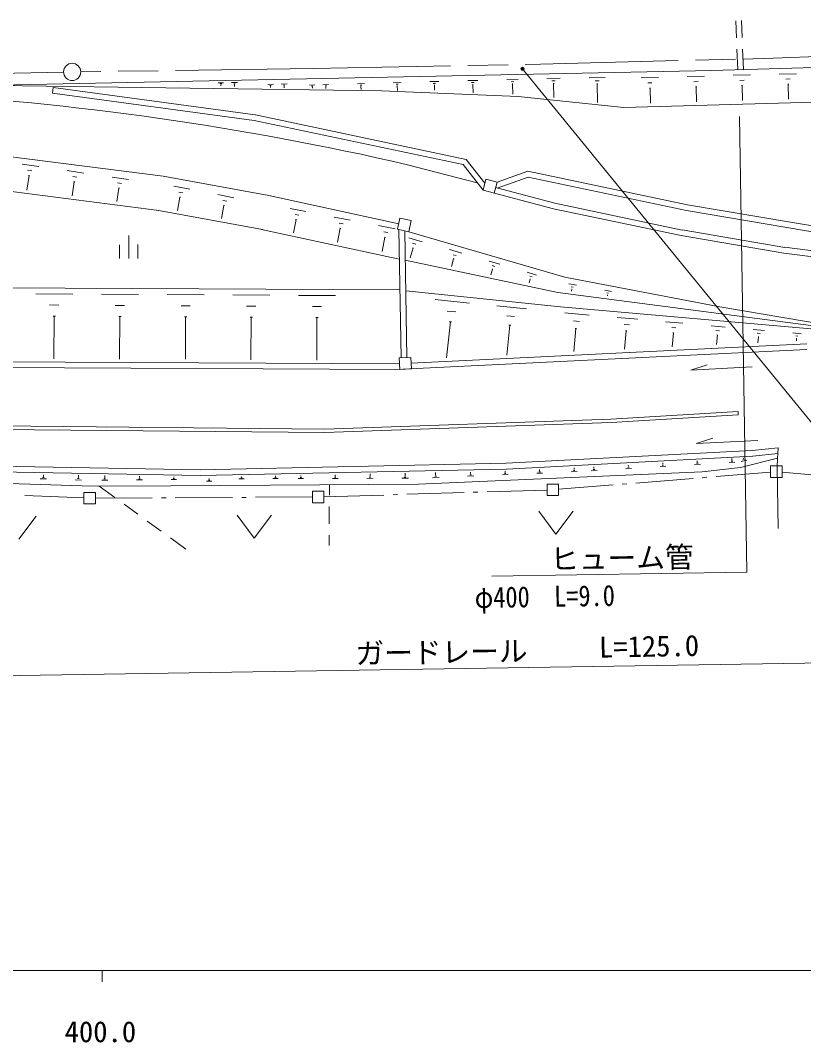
# Model space of a CAD drawing. Units: millimetres, scale not verified. Extents: x 40000 to 680000, y 20000 to 380000.
# Drawn here: x 460875 to 529136, y 198715 to 287814 of the extents above; entities that cross this region are included whole.
import ezdxf
from ezdxf.enums import TextEntityAlignment as Align

# ---------------------------------------------------------------- set-up
doc = ezdxf.new("R2010")
doc.units = ezdxf.units.MM
doc.header["$LTSCALE"] = 1000
doc.linetypes.add('CHAIN', pattern=[18.5, 12, -1.5, 3.5, -1.5])
for name, color, linetype, lineweight in [('M-BGD', 7, 'Continuous', 13), ('M-BMK', 2, 'CHAIN', 13), ('M-BMK-ROW', 30, 'Continuous', 13), ('M-BMK-SRVR', 3, 'Continuous', 13), ('M-STR-HTXT', 7, 'Continuous', 13), ('M-STR-STRC', 7, 'Continuous', 13), ('M-TTL-BAND', 7, 'Continuous', 13)]:
    doc.layers.add(name, color=color, linetype=linetype, lineweight=lineweight)
doc.styles.add('ＭＳ ゴシック', font='')
doc.styles.get('ＭＳ ゴシック').set_extended_font_data('MS Gothic')

msp = doc.modelspace()

# ---------------------------------------------------------------- linework, layer by layer
at = {"layer": 'M-BGD'}
for p, q in [((523223, 287793), (523284, 286295)), ((523723, 287814), (523784, 286315)), ((523324, 285296), (523396, 283521)), ((523825, 285316), (523897, 283541)), ((521153, 283459), (458094, 282150)), ((540333, 283994), (521153, 283459)), ((496564, 282479), (497356, 282499)), ((499870, 282571), (500751, 282592)), ((503265, 282664), (504246, 282695)), ((503636, 282474), (503886, 282484)), ((506770, 282757), (507912, 282778)), ((507201, 282537), (507492, 282537)), ((510456, 282820), (511838, 282841)), ((510977, 282550), (511328, 282560)), ((514973, 282813), (516486, 282854)), ((518990, 282916), (520502, 282958)), ((519571, 282476), (519952, 282486)), ((523006, 283030), (524518, 283071)), ((523587, 282589), (523958, 282600)), ((527022, 283133), (528525, 283174)), ((527593, 282702), (527974, 282713)), ((457933, 282149), (492358, 281684)), ((463733, 281983), (463663, 281483)), ((463733, 281983), (481322, 279593)), ((478115, 282365), (478586, 282375)), ((478296, 282275), (478416, 282275)), ((478346, 282175), (478376, 282175)), ((478356, 282175), (478356, 282105)), ((479277, 282396), (479788, 282406)), ((479467, 282296), (479598, 282296)), ((479518, 282196), (479548, 282196)), ((479538, 282196), (479538, 282065)), ((482442, 282238), (482923, 282248)), ((482623, 282138), (482743, 282148)), ((482673, 282048), (482703, 282048)), ((482683, 282048), (482683, 281978)), ((483604, 282259), (484115, 282279)), ((483794, 282169), (483925, 282169)), ((483845, 282069), (483885, 282069)), ((483865, 282069), (483865, 281938)), ((486068, 282181), (486549, 282191)), ((486248, 282091), (486369, 282091)), ((486298, 282000), (486329, 282000)), ((486319, 282000), (486319, 281920)), ((487230, 282211), (487741, 282222)), ((487430, 282111), (487550, 282122)), ((487480, 282011), (487510, 282021)), ((487490, 282011), (487500, 281891)), ((490255, 282294), (490855, 282314)), ((490485, 282184), (490625, 282184)), ((490535, 282064), (490575, 282064)), ((490555, 282064), (490565, 281793)), ((492358, 281684), (504258, 281183)), ((493359, 282386), (494050, 282407)), ((493630, 282256), (493800, 282256)), ((493690, 282116), (493740, 282116)), ((493720, 282116), (493731, 281695)), ((496865, 282329), (497065, 282329)), ((496945, 282169), (496995, 282169)), ((496965, 282169), (496976, 281728)), ((500200, 282401), (500421, 282412)), ((500291, 282231), (500341, 282231)), ((500321, 282231), (500341, 281490)), ((503736, 282284), (503796, 282284)), ((503766, 282284), (503797, 281383)), ((507312, 282307), (507392, 282307)), ((507352, 282307), (507373, 281105)), ((511118, 282279), (511198, 282280)), ((511158, 282279), (511189, 280667)), ((515555, 282373), (515925, 282383)), ((515705, 281922), (515795, 281922)), ((515755, 281922), (515786, 280600)), ((519722, 282025), (519822, 282036)), ((519772, 282036), (519803, 280713)), ((523738, 282139), (523828, 282139)), ((523788, 282139), (523819, 280827)), ((527754, 282252), (527844, 282252)), ((527794, 282252), (527835, 280940)), ((463663, 281483), (481253, 279102)), ((504258, 281183), (513483, 280238)), ((540425, 280989), (513483, 280238)), ((481253, 279102), (499454, 275250)), ((481352, 279593), (499735, 275700)), ((473304, 274228), (459821, 275961)), ((499735, 275700), (501359, 273618)), ((461013, 275291), (462486, 275072)), ((461495, 274760), (461865, 274711)), ((464960, 274723), (466403, 274514)), ((494617, 275236), (500698, 273658)), ((499454, 275250), (501199, 273007)), ((502420, 273719), (505094, 274673)), ((505094, 274673), (519028, 271749)), ((461625, 274290), (461436, 273028)), ((461575, 274300), (461665, 274290)), ((465552, 273742), (465382, 272530)), ((465441, 274202), (465802, 274153)), ((465512, 273752), (465602, 273742)), ((468877, 274155), (470289, 273946)), ((469348, 273654), (469698, 273605)), ((482520, 272543), (473304, 274228)), ((501449, 273979), (501199, 273007)), ((502420, 273719), (501449, 273979)), ((502171, 272758), (502420, 273719)), ((502441, 273199), (505134, 274162)), ((505134, 274162), (518938, 271248)), ((472925, 271253), (459433, 272986)), ((469458, 273204), (469289, 272022)), ((469418, 273214), (469508, 273194)), ((474246, 273368), (475638, 273098)), ((474687, 272857), (475038, 272787)), ((501199, 273007), (507340, 271399)), ((502290, 273238), (507470, 271880)), ((474777, 272407), (474558, 271255)), ((474737, 272407), (474827, 272397)), ((478092, 272629), (479465, 272360)), ((478524, 272119), (478864, 272049)), ((482520, 272543), (493849, 270097)), ((507450, 271890), (518569, 269545)), ((481981, 269587), (472765, 271273)), ((478614, 271668), (478405, 270546)), ((478574, 271678), (478664, 271668)), ((484373, 271412), (485746, 271153)), ((484814, 270902), (485155, 270842)), ((507340, 271399), (518469, 269054)), ((518938, 271248), (538041, 268007)), ((519028, 271749), (538081, 268508)), ((484905, 270461), (484685, 269309)), ((484865, 270471), (484945, 270451)), ((488210, 270674), (489622, 270405)), ((488661, 270153), (489012, 270084)), ((493949, 270588), (493740, 269606)), ((494931, 270378), (493949, 270588)), ((494721, 269397), (494931, 270378)), ((481891, 269597), (493211, 267162)), ((488752, 269693), (488522, 268491)), ((488712, 269703), (488802, 269683)), ((492087, 269926), (493539, 269646)), ((492548, 269385), (492908, 269315)), ((493740, 269606), (494721, 269397)), ((493860, 269576), (494058, 258399)), ((494371, 269457), (494559, 258429)), ((494741, 269387), (508326, 265421)), ((518549, 269555), (527494, 268029)), ((469510, 268268), (469511, 267066)), ((470311, 269069), (470312, 267066)), ((471113, 267067), (471113, 268269)), ((492648, 268914), (492399, 267662)), ((492598, 268924), (492688, 268904)), ((494722, 268876), (495904, 268526)), ((495063, 268385), (495353, 268305)), ((518469, 269054), (527405, 267538)), ((495103, 267985), (494853, 267133)), ((495063, 267995), (495143, 267975)), ((498288, 267837), (499350, 267527)), ((498589, 267396), (498859, 267327)), ((527405, 267538), (543031, 265557)), ((527474, 268039), (543091, 266048)), ((493211, 267162), (493912, 267012)), ((494413, 266903), (507706, 264088)), ((498629, 267046), (498439, 266375)), ((498599, 267056), (498669, 267036)), ((501734, 266828), (502656, 266558)), ((501995, 266447), (502225, 266378)), ((502035, 266137), (501885, 265636)), ((502005, 266137), (502065, 266127)), ((505050, 265859), (505852, 265619)), ((505281, 265529), (505481, 265469)), ((505311, 265258), (505211, 264927)), ((505281, 265258), (505331, 265248)), ((508326, 265421), (521829, 262857)), ((508667, 264850), (509348, 264730)), ((458798, 264512), (493954, 264328)), ((462214, 263984), (465439, 263966)), ((467943, 263958), (471168, 263930)), ((473672, 263922), (476897, 263905)), ((479401, 263886), (482616, 263869)), ((485120, 263851), (488335, 263833)), ((494455, 264248), (507957, 262856)), ((507706, 264088), (536865, 260304)), ((508877, 264600), (509058, 264570)), ((508908, 264389), (508948, 264379)), ((508928, 264379), (508908, 264229)), ((511802, 264291), (512403, 264182)), ((511993, 264061), (512143, 264041)), ((512023, 263871), (512063, 263871)), ((512043, 263871), (512033, 263821)), ((463416, 263013), (464228, 263004)), ((469146, 262977), (469957, 262978)), ((474875, 262942), (475676, 262942)), ((480594, 262916), (481405, 262906)), ((486323, 262880), (487124, 262871)), ((497039, 263479), (500024, 263171)), ((502398, 262932), (504973, 262664)), ((507957, 262856), (536865, 260304)), ((536865, 260304), (521829, 262857)), ((463718, 262042), (463918, 262042)), ((463818, 262042), (463791, 258326)), ((469447, 262006), (469647, 262006)), ((469547, 262006), (469520, 258300)), ((475166, 261980), (475376, 261980)), ((475266, 261980), (475249, 258274)), ((498072, 262468), (498813, 262399)), ((503280, 262062), (503931, 261992)), ((508338, 262326), (510462, 262137)), ((480895, 261945), (481095, 261945)), ((480995, 261945), (480968, 258239)), ((486614, 261909), (486814, 261909)), ((486714, 261909), (486697, 258213)), ((498353, 261537), (498025, 258392)), ((498253, 261547), (498443, 261527)), ((503521, 261250), (503263, 258646)), ((503441, 261260), (503612, 261250)), ((509080, 261615), (509611, 261575)), ((512876, 261918), (514679, 261760)), ((513507, 261318), (513958, 261278)), ((517113, 261541), (518625, 261412)), ((521069, 261193), (522301, 261084)), ((509291, 260954), (509102, 258941)), ((509221, 260964), (509351, 260954)), ((513688, 260757), (513539, 259155)), ((513628, 260767), (513738, 260757)), ((517644, 261041), (518015, 261011)), ((517795, 260570), (517685, 259358)), ((517744, 260580), (517835, 260570)), ((521500, 260783), (521811, 260753)), ((521621, 260403), (521541, 259551)), ((521581, 260403), (521661, 260393)), ((524755, 260866), (525737, 260786)), ((525096, 260545), (525347, 260516)), ((525197, 260235), (525147, 259724)), ((525166, 260235), (525227, 260235)), ((528201, 260568), (528942, 260498)), ((528462, 260318), (528642, 260298)), ((494920, 257939), (529414, 259637)), ((528512, 260087), (528552, 260087)), ((528532, 260087), (528512, 259897)), ((493609, 257377), (529434, 259136)), ((494900, 258439), (493898, 258389)), ((493898, 258389), (493949, 257387)), ((494951, 257438), (494900, 258439)), ((458763, 257551), (493609, 257377)), ((458773, 258052), (493919, 257878)), ((519309, 257336), (520731, 257798)), ((519309, 257336), (524658, 257620)), ((493949, 257387), (494951, 257438)), ((487383, 252194), (512331, 253054)), ((512331, 253054), (523429, 253733)), ((512352, 252754), (523449, 253433)), ((523429, 253733), (523449, 253433)), ((451165, 252537), (487383, 252194)), ((451165, 252237), (487393, 251893)), ((487393, 251893), (512352, 252754)), ((519785, 250926), (521217, 251398)), ((519785, 250926), (525143, 251211)), ((526916, 250571), (524663, 250319)), ((526916, 250571), (526897, 250060)), ((503200, 249211), (524663, 250319)), ((503230, 248710), (524684, 249818)), ((522871, 249496), (522901, 249496)), ((522891, 249496), (522881, 249616)), ((523653, 248836), (526857, 249649)), ((523692, 249367), (524183, 249487)), ((523852, 249507), (523973, 249537)), ((523892, 249617), (523872, 249677)), ((523872, 249617), (523902, 249627)), ((526897, 250060), (524714, 249828)), ((526828, 248808), (526857, 249649)), ((526857, 249649), (526897, 250060)), ((443816, 249247), (476538, 248640)), ((443936, 248746), (476528, 248139)), ((503200, 249211), (476538, 248640)), ((503210, 248710), (476548, 248139)), ((506125, 248552), (506125, 248662)), ((509120, 248685), (509160, 248685)), ((509140, 248685), (509130, 248815)), ((510802, 248676), (510933, 248676)), ((510842, 248776), (510872, 248776)), ((510862, 248776), (510852, 248896)), ((513627, 248738), (514128, 248769)), ((513807, 248848), (513937, 248859)), ((513847, 248959), (513877, 248959)), ((513867, 248959), (513857, 249059)), ((516631, 248921), (517132, 248951)), ((516812, 249031), (516942, 249041)), ((516852, 249131), (516882, 249141)), ((516872, 249131), (516862, 249241)), ((519636, 249093), (520147, 249124)), ((519816, 249214), (519946, 249214)), ((519856, 249314), (519896, 249314)), ((519876, 249314), (519866, 249434)), ((520298, 248473), (523653, 248836)), ((522641, 249276), (523151, 249306)), ((522831, 249396), (522961, 249396)), ((526828, 248808), (526932, 243530)), ((446271, 247886), (467174, 247221)), ((462606, 247868), (463137, 247849)), ((462807, 247969), (462937, 247959)), ((462867, 248069), (462897, 248069)), ((462877, 248069), (462887, 248209)), ((465641, 247771), (466192, 247751)), ((465852, 247881), (465982, 247871)), ((465902, 247981), (465942, 247981)), ((465922, 247981), (465932, 248161)), ((467955, 247732), (468506, 247733)), ((468155, 247843), (468296, 247843)), ((468205, 247953), (468245, 247953)), ((468225, 247953), (468225, 248133)), ((471000, 247765), (471511, 247765)), ((471190, 247865), (471320, 247865)), ((471240, 247965), (471270, 247965)), ((471260, 247965), (471260, 248085)), ((474015, 247797), (474485, 247797)), ((474195, 247887), (474315, 247887)), ((474235, 247987), (474265, 247987)), ((474255, 247987), (474245, 248037)), ((477260, 247739), (477380, 247749)), ((477310, 247839), (477330, 247839)), ((477320, 247839), (477320, 247890)), ((479924, 247851), (480375, 247852)), ((480094, 247942), (480204, 247942)), ((480134, 248032), (480164, 248032)), ((480144, 248032), (480144, 248042)), ((482879, 247884), (483339, 247884)), ((483049, 247974), (483159, 247974)), ((483089, 248064), (483119, 248064)), ((483099, 248064), (483099, 248104)), ((485082, 247885), (485553, 247886)), ((485262, 247986), (485383, 247986)), ((485302, 248086), (485332, 248086)), ((485322, 248086), (485322, 248156)), ((488067, 247888), (488578, 247888)), ((488257, 247998), (488377, 247998)), ((488307, 248098), (488337, 248098)), ((488317, 248098), (488317, 248218)), ((491082, 247890), (491622, 247900)), ((491282, 248000), (491412, 248000)), ((491332, 248110), (491362, 248110)), ((491352, 248110), (491352, 248281)), ((494126, 247902), (494697, 247903)), ((494337, 248013), (494477, 248013)), ((494387, 248123), (494427, 248123)), ((494407, 248123), (494407, 248343)), ((495559, 247402), (520308, 248453)), ((496791, 247954), (497362, 247975)), ((497001, 248075), (497141, 248085)), ((497061, 248195), (497051, 248395)), ((497051, 248195), (497081, 248195)), ((499855, 248087), (500386, 248107)), ((500046, 248197), (500186, 248207)), ((500096, 248307), (500126, 248307)), ((500116, 248307), (500106, 248448)), ((502890, 248209), (503381, 248230)), ((503070, 248320), (503191, 248330)), ((503110, 248420), (503140, 248420)), ((503130, 248420), (503120, 248510)), ((505885, 248342), (506386, 248362)), ((506065, 248452), (506195, 248452)), ((506115, 248552), (506145, 248552)), ((508889, 248464), (509410, 248495)), ((509080, 248584), (509210, 248585)), ((510612, 248556), (511133, 248586)), ((467174, 247221), (473985, 247236)), ((467745, 247221), (469094, 246237)), ((473985, 247236), (495559, 247402)), ((477090, 247649), (477560, 247649)), ((487807, 247337), (487801, 246442)), ((469902, 245648), (471114, 244764)), ((487794, 245442), (487784, 243942)), ((506048, 245047), (507551, 243045)), ((507551, 243045), (509052, 245049)), ((460737, 242609), (462238, 244613)), ((471922, 244175), (473134, 243291)), ((479756, 244686), (481260, 242684)), ((481260, 242684), (482761, 244689)), ((473942, 242702), (475291, 241718)), ((487777, 242942), (487771, 242048))]:
    msp.add_line(p, q, dxfattribs=at)
msp.add_arc((436683, 24815), 257038, 76.97353, 86.85671, dxfattribs=at)
at = {"layer": 'M-BMK'}
for p, q in [((526490, 284525), (546602, 285331)), ((506219, 283999), (523355, 284442)), ((523856, 284452), (526490, 284525)), ((486377, 283633), (466135, 283337)), ((486377, 283633), (506219, 283999)), ((464633, 283306), (445764, 282891))]:
    msp.add_line(p, q, dxfattribs=at)
at = {"layer": 'M-BMK-ROW'}
for p, q in [((526267, 248978), (527268, 248979)), ((526267, 247976), (526267, 248978)), ((527268, 248979), (527269, 247977)), ((514531, 247487), (519515, 247891)), ((520312, 247955), (520711, 247987)), ((521508, 248052), (526267, 248437)), ((527269, 247977), (526267, 247976)), ((527269, 248428), (529869, 248209)), ((501550, 246720), (506777, 246880)), ((506777, 247401), (507779, 247402)), ((506778, 246399), (506777, 247401)), ((507779, 247402), (507779, 246400)), ((507779, 246941), (512538, 247326)), ((513335, 247391), (513734, 247423)), ((461244, 246412), (466404, 246189)), ((466403, 246669), (467405, 246670)), ((466404, 245668), (466403, 246669)), ((467405, 246670), (467406, 245669)), ((467405, 246169), (472365, 246197)), ((473165, 246201), (473565, 246203)), ((474365, 246208), (479365, 246235)), ((480165, 246240), (480565, 246242)), ((481365, 246246), (486325, 246274)), ((486326, 245773), (486325, 246775)), ((486325, 246775), (487327, 246775)), ((487327, 246775), (487327, 245774)), ((487327, 246285), (492554, 246445)), ((493354, 246469), (493754, 246481)), ((494553, 246506), (499551, 246659)), ((500351, 246683), (500750, 246696)), ((507779, 246400), (506778, 246399)), ((467406, 245669), (466404, 245668)), ((487327, 245774), (486326, 245773))]:
    msp.add_line(p, q, dxfattribs=at)
at = {"layer": 'M-BMK-SRVR'}
msp.add_circle((465384, 283327), 751, dxfattribs=at)
at = {"layer": 'M-STR-HTXT'}
for p, q in [((524190, 239722), (523560, 279454)), ((501975, 239365), (524190, 239722)), ((441176, 230395), (570069, 232435))]:
    msp.add_line(p, q, dxfattribs=at)
at = {"layer": 'M-STR-STRC'}
for p, q in [((504606, 283547), (504676, 283617)), ((504737, 283467), (537142, 243775))]:
    msp.add_line(p, q, dxfattribs=at)
for radius in [140, 110, 80.1, 50.1, 20]:
    msp.add_circle((504646, 283587), radius, dxfattribs=at)
at = {"layer": 'M-TTL-BAND'}
for p, q in [((40000, 205000), (579000, 205000)), ((468000, 205000), (468000, 204000))]:
    msp.add_line(p, q, dxfattribs=at)

# ---------------------------------------------------------------- texts
at = {"layer": 'M-STR-HTXT', "style": 'ＭＳ ゴシック'}
for s, rotation, p in [('ヒューム管', 0.905, (507073, 239388)), ('ガードレール', 0.905, (490103, 231163)), ('L=125.0', 1.031, (511329, 231717))]:
    msp.add_text(s, height=1833, rotation=rotation, dxfattribs=at).set_placement(p, align=Align.BOTTOM_LEFT)
at = {"layer": 'M-STR-HTXT', "style": 'ＭＳ ゴシック', "width": 0.85}
msp.add_text('φ400\u3000L=9.0', height=1833, rotation=0.905, dxfattribs=at).set_placement((500499, 236040), align=Align.BOTTOM_LEFT)
at = {"layer": 'M-TTL-BAND', "style": 'ＭＳ ゴシック'}
msp.add_text('400.0', height=1833, dxfattribs=at).set_placement((467844, 198195), align=Align.BOTTOM_CENTER)

doc.saveas('drawing.dxf')
